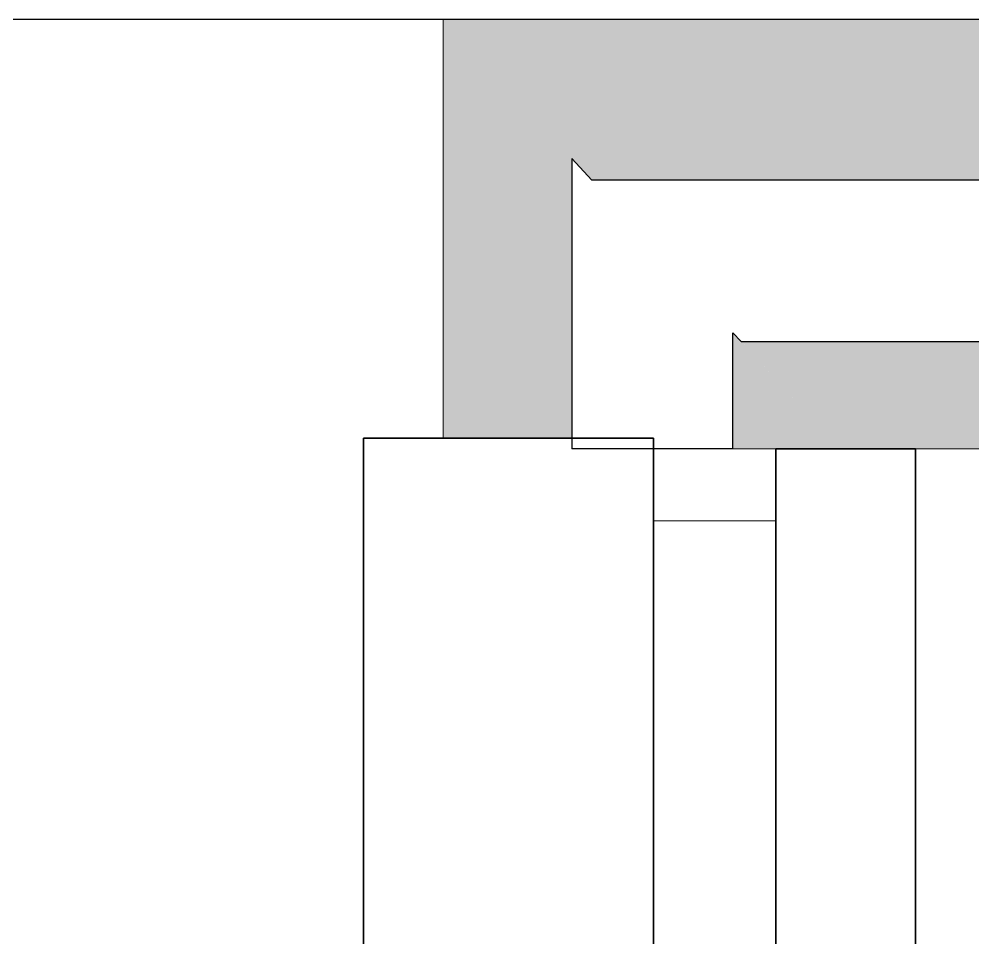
# Model space of a CAD drawing. Header units: millimetres. Extents: x -245 to 49755, y -245 to 41806.
# Drawn here: x 35390 to 35538.1, y 18704.2 to 18846.7 of the extents above; entities that cross this region are included whole.
import ezdxf

# ---------------------------------------------------------------- set-up
doc = ezdxf.new("R2010")
doc.units = ezdxf.units.MM
doc.linetypes.add('PUNKT2_S9', pattern=[1, 0, -1])
doc.layers.add('Standard', color=7, linetype='Continuous', lineweight=25)

msp = doc.modelspace()

# ---------------------------------------------------------------- hatches: boundary and pattern name
at = {"layer": 'Standard', "linetype": 'PUNKT2_S9', "lineweight": 18}
for color, points in [(9, [(35478.96, 18821.73), (35767.5, 18821.73), (35767.5, 18846.73), (35455.84, 18846.73)]), (9, [(35475.84, 18781.73), (35475.84, 18825.11), (35455.84, 18846.73), (35455.84, 18781.73)]), (59, [(35500.84, 18780.06), (35517.5, 18780.06), (35500.84, 18798.08)]), (59, [(35517.5, 18780.06), (35834.17, 18780.06), (35817.5, 18796.73), (35502.09, 18796.73)])]:
    msp.add_hatch(color=color, dxfattribs=at).paths.add_polyline_path(points)

# ---------------------------------------------------------------- linework, layer by layer
at = {"layer": 'Standard', "color": 7, "linetype": 'Continuous', "lineweight": -3}
for p, q in [((34517.5, 18846.73), (35767.5, 18846.73)), ((35500.84, 18780.06), (35500.84, 18798.08)), ((35500.84, 18798.08), (35502.09, 18796.73)), ((35502.09, 18796.73), (35817.5, 18796.73)), ((35459.17, 18781.73), (35455.17, 18781.73)), ((35500.84, 18780.06), (35495, 18780.06))]:
    msp.add_line(p, q, dxfattribs=at)
at = {"layer": 'Standard', "color": 253, "linetype": 'Continuous', "lineweight": 18}
for p, q in [((35767.5, 18846.73), (35455.84, 18846.73)), ((35455.84, 18846.73), (35455.84, 18781.73)), ((35475.84, 18825.11), (35478.96, 18821.73)), ((35475.84, 18781.73), (35475.84, 18825.11)), ((35478.96, 18821.73), (35767.5, 18821.73)), ((35475.84, 18781.73), (35455.84, 18781.73))]:
    msp.add_line(p, q, dxfattribs=at)
at = {"layer": 'Standard', "color": 51, "linetype": 'Continuous', "lineweight": -3}
for p, q in [((35478.96, 18821.73), (35475.84, 18825.11)), ((35475.84, 18825.11), (35475.84, 18781.73)), ((35792.5, 18821.73), (35478.96, 18821.73)), ((35488.5, 18781.73), (35443.5, 18781.73)), ((35443.5, 18781.73), (35443.5, 18654.06)), ((35443.5, 18654.06), (35443.5, 18781.73)), ((35443.5, 18781.73), (35488.5, 18781.73)), ((35475.84, 18781.73), (35475.84, 18780.06)), ((35488.5, 18609.06), (35488.5, 18781.73)), ((35488.5, 18781.73), (35488.5, 18609.06)), ((35488.5, 18780.06), (35475.84, 18780.06)), ((35495, 18780.06), (35488.5, 18780.06))]:
    msp.add_line(p, q, dxfattribs=at)
at = {"layer": 'Standard', "color": 36, "linetype": 'Continuous', "lineweight": 18}
for p, q in [((35502.09, 18796.73), (35500.84, 18798.08)), ((35500.84, 18798.08), (35500.84, 18780.06)), ((35817.5, 18796.73), (35502.09, 18796.73)), ((35507.5, 18780.06), (35500.84, 18780.06)), ((35517.5, 18780.06), (35507.5, 18780.06)), ((35517.5, 18780.06), (35834.17, 18780.06))]:
    msp.add_line(p, q, dxfattribs=at)
at = {"layer": 'Standard', "color": 2, "linetype": 'Continuous', "lineweight": 18}
for p, q in [((35488.5, 18768.9), (35488.5, 18780.06)), ((35488.5, 18780.06), (35507.5, 18780.06)), ((35488.5, 18609.06), (35488.5, 18780.06)), ((35507.5, 18780.06), (35507.5, 18768.9)), ((35507.5, 18609.06), (35507.5, 18780.06)), ((35507.5, 18768.9), (35488.5, 18768.9))]:
    msp.add_line(p, q, dxfattribs=at)
at = {"layer": 'Standard', "color": 117, "linetype": 'Continuous', "lineweight": -3}
for p, q in [((35529.17, 18780.06), (35507.5, 18780.06)), ((35507.5, 18780.06), (35507.5, 18590.06)), ((35507.5, 18590.06), (35507.5, 18780.06)), ((35507.5, 18780.06), (35529.17, 18780.06)), ((35529.17, 18568.4), (35529.17, 18780.06)), ((35529.17, 18780.06), (35529.17, 18568.4))]:
    msp.add_line(p, q, dxfattribs=at)

doc.saveas('drawing.dxf')
